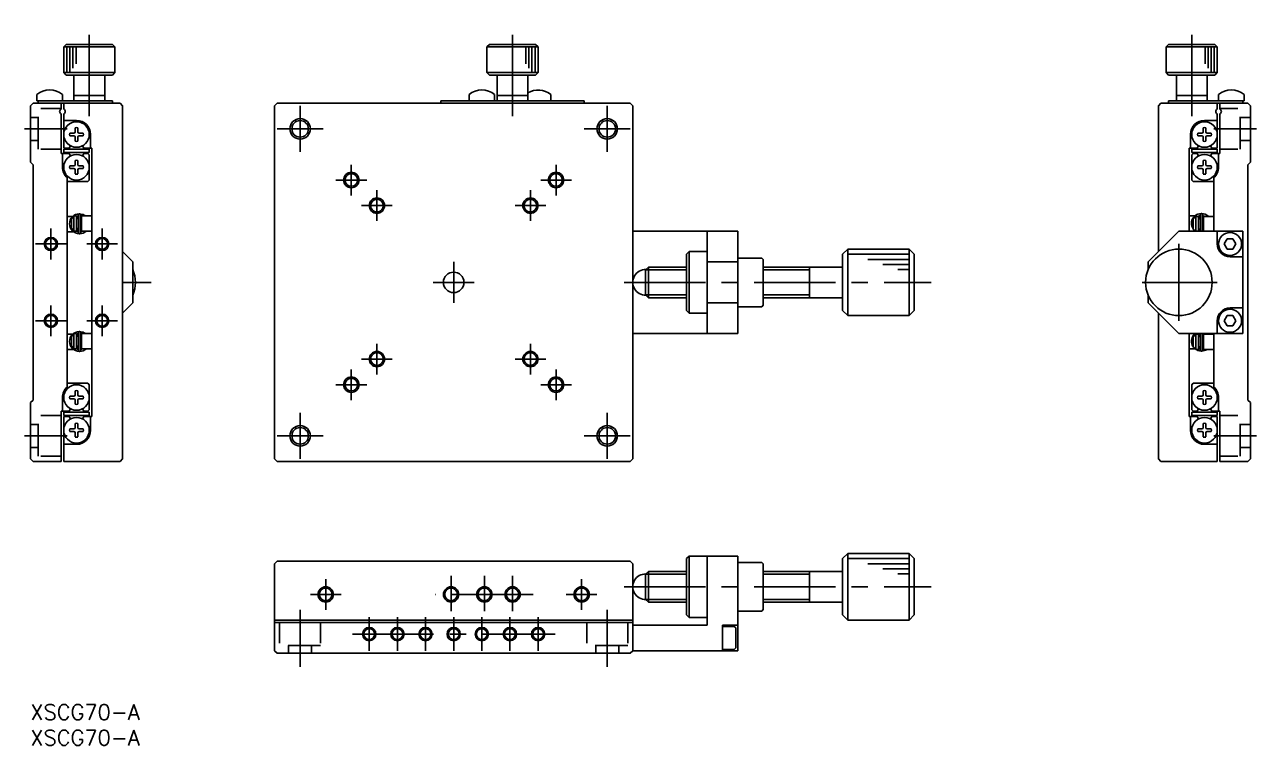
# Model space of a CAD drawing. Extents: x -1 to 240, y -8 to 253.
# Drawn here: x -1.1 to 239.5, y -8 to 132.9 of the extents above; entities that cross this region are included whole.
import ezdxf

# ---------------------------------------------------------------- set-up
doc = ezdxf.new("R2010")
doc.units = 0
doc.header["$LTSCALE"] = 0.5
doc.linetypes.add('CENTER', pattern=[50.8, 31.75, -6.35, 6.35, -6.35])
doc.linetypes.add('DASHED', pattern=[19.05, 12.7, -6.35])
for name, color, linetype in [('MSM_CENTER', 1, 'CENTER'), ('MSM_CONTINUOUS', 7, 'CONTINUOUS'), ('MSM_DASHED', 4, 'DASHED'), ('MSM_NARROW', 5, 'CONTINUOUS'), ('MSM_PART_NUMBER', 7, 'CONTINUOUS')]:
    doc.layers.add(name, color=color, linetype=linetype)
doc.styles.get("Standard").update_dxf_attribs({"font": 'txt.shx', "height": 3, "bigfont": 'bigfont.shx'})

# ---------------------------------------------------------------- blocks, each defined once
blk = doc.blocks.new('*U2')
at = {"layer": 'MSM_PART_NUMBER'}
blk.add_text('XSCG70-A', height=3, dxfattribs=at).set_placement((0, -3))
blk = doc.blocks.new('*U3')
at = {"layer": 'MSM_PART_NUMBER'}
blk.add_text('XSCG70-A', height=3, dxfattribs=at).set_placement((0, -8))

msp = doc.modelspace()

# ---------------------------------------------------------------- linework, layer by layer
at = {"layer": 'MSM_CENTER'}
for p, q in [((11.5, 114.97), (11.5, 132.86)), ((94.19, 114.97), (94.19, 132.86)), ((226.89, 114.97), (226.89, 132.86)), ((52.69, 116.99), (52.69, 107.99)), ((112.69, 116.99), (112.69, 107.99)), ((7.15, 112.49), (-1.14, 112.49)), ((48.19, 112.49), (57.19, 112.49)), ((108.19, 112.49), (117.19, 112.49)), ((231.24, 112.49), (239.53, 112.49)), ((62.69, 105.49), (62.69, 99.49)), ((102.69, 105.49), (102.69, 99.49)), ((65.69, 102.49), (59.69, 102.49)), ((105.69, 102.49), (99.69, 102.49)), ((67.69, 100.49), (67.69, 94.49)), ((97.69, 100.49), (97.69, 94.49)), ((70.69, 97.49), (64.69, 97.49)), ((100.69, 97.49), (94.69, 97.49)), ((4, 92.99), (4, 86.99)), ((14, 92.99), (14, 86.99)), ((7, 89.99), (1, 89.99)), ((17, 89.99), (11, 89.99)), ((224.39, 74.97), (224.39, 90.02)), ((82.69, 78.49), (82.69, 86.49)), ((23.57, 82.49), (18, 82.49)), ((78.69, 82.49), (86.69, 82.49)), ((116, 82.49), (176, 82.49)), ((217.24, 82.49), (231.89, 82.49)), ((4, 71.99), (4, 77.99)), ((14, 71.99), (14, 77.99)), ((7, 74.99), (1, 74.99)), ((17, 74.99), (11, 74.99)), ((67.69, 64.49), (67.69, 70.49)), ((97.69, 64.49), (97.69, 70.49)), ((70.69, 67.49), (64.69, 67.49)), ((100.69, 67.49), (94.69, 67.49)), ((62.69, 59.49), (62.69, 65.49)), ((102.69, 59.49), (102.69, 65.49)), ((65.69, 62.49), (59.69, 62.49)), ((105.69, 62.49), (99.69, 62.49)), ((52.69, 47.99), (52.69, 56.99)), ((112.69, 47.99), (112.69, 56.99)), ((7.15, 52.49), (-1.14, 52.49)), ((48.19, 52.49), (57.19, 52.49)), ((108.19, 52.49), (117.19, 52.49)), ((231.24, 52.49), (239.53, 52.49)), ((57.69, 24.5), (57.69, 18.5)), ((82.19, 25.11), (82.19, 18.2)), ((88.69, 18.2), (88.69, 25.11)), ((94.19, 18.2), (94.19, 25.11)), ((107.69, 24.5), (107.69, 18.5)), ((116, 23), (176, 23)), ((60.69, 21.5), (54.69, 21.5)), ((98.19, 21.5), (79.06, 21.5)), ((104.69, 21.5), (110.69, 21.5)), ((52.69, 7.37), (52.69, 18.5)), ((66.19, 10.45), (66.19, 17.05)), ((71.69, 10.45), (71.69, 17.05)), ((77.19, 10.45), (77.19, 17.05)), ((82.69, 10.45), (82.69, 17.05)), ((88.19, 10.45), (88.19, 17.05)), ((93.69, 10.45), (93.69, 17.05)), ((99.19, 10.45), (99.19, 17.05)), ((112.69, 7.37), (112.69, 18.5)), ((62.89, 13.75), (102.49, 13.75))]:
    msp.add_line(p, q, dxfattribs=at)
at = {"layer": 'MSM_CONTINUOUS'}
for p, q in [((6.5, 128.49), (7, 128.99)), ((6.5, 123.49), (6.5, 128.49)), ((16.5, 128.49), (6.5, 128.49)), ((16, 128.99), (7, 128.99)), ((16, 128.99), (16.5, 128.49)), ((16.5, 123.49), (16.5, 128.49)), ((89.69, 128.99), (89.19, 128.49)), ((89.19, 123.49), (89.19, 128.49)), ((89.19, 128.49), (99.19, 128.49)), ((89.69, 128.99), (98.69, 128.99)), ((99.19, 128.49), (98.69, 128.99)), ((99.19, 123.49), (99.19, 128.49)), ((222.39, 128.99), (221.89, 128.49)), ((221.89, 123.49), (221.89, 128.49)), ((221.89, 128.49), (231.89, 128.49)), ((222.39, 128.99), (231.39, 128.99)), ((231.89, 128.49), (231.39, 128.99)), ((231.89, 123.49), (231.89, 128.49)), ((7, 122.99), (6.5, 123.49)), ((16.5, 123.49), (6.5, 123.49)), ((16, 122.99), (7, 122.99)), ((8.5, 117.99), (8.5, 122.99)), ((14.5, 117.99), (14.5, 122.99)), ((16.5, 123.49), (16, 122.99)), ((89.19, 123.49), (99.19, 123.49)), ((89.19, 123.49), (89.69, 122.99)), ((89.69, 122.99), (98.69, 122.99)), ((91.19, 117.99), (91.19, 122.99)), ((97.19, 117.99), (97.19, 122.99)), ((98.69, 122.99), (99.19, 123.49)), ((221.89, 123.49), (222.39, 122.99)), ((221.89, 123.49), (231.89, 123.49)), ((222.39, 122.99), (231.39, 122.99)), ((223.89, 117.99), (223.89, 122.99)), ((229.89, 117.99), (229.89, 122.99)), ((231.39, 122.99), (231.89, 123.49)), ((1.25, 117.99), (1.25, 119.22)), ((1.25, 117.99), (16, 117.99)), ((1.5, 117.99), (1.5, 117.49)), ((6.25, 117.99), (6.25, 119.22)), ((14.5, 118.99), (8.5, 118.99)), ((16, 117.99), (16, 117.49)), ((80.19, 117.99), (108.19, 117.99)), ((80.19, 117.99), (80.19, 117.49)), ((85.69, 117.99), (85.69, 119.22)), ((90.69, 117.99), (90.69, 119.22)), ((91.19, 118.99), (97.19, 118.99)), ((101.69, 117.99), (101.69, 119.22)), ((108.19, 117.99), (108.19, 117.49)), ((237.14, 117.99), (222.39, 117.99)), ((222.39, 117.99), (222.39, 117.49)), ((223.89, 118.99), (229.89, 118.99)), ((232.14, 117.99), (232.14, 119.22)), ((236.89, 117.99), (236.89, 117.49)), ((237.14, 117.99), (237.14, 119.22)), ((0.5, 117.49), (0, 116.99)), ((0, 116.99), (0, 105.99)), ((0.5, 117.49), (17.5, 117.49)), ((6, 117.49), (6, 116.35)), ((6.5, 117.49), (6.5, 116.35)), ((18, 116.99), (17.5, 117.49)), ((18, 116.99), (18, 47.99)), ((47.69, 116.99), (48.19, 117.49)), ((47.69, 116.99), (47.69, 47.99)), ((48.19, 117.49), (117.19, 117.49)), ((117.19, 117.49), (117.69, 116.99)), ((117.69, 47.99), (117.69, 116.99)), ((220.89, 117.49), (220.39, 116.99)), ((220.39, 88.49), (220.39, 116.99)), ((237.89, 117.49), (220.89, 117.49)), ((231.89, 117.49), (231.89, 116.35)), ((232.39, 117.49), (232.39, 116.35)), ((237.89, 117.49), (238.39, 116.99)), ((238.39, 116.99), (238.39, 105.99)), ((6, 107.69), (6, 115.44)), ((6.5, 108.69), (6.5, 115.44)), ((9, 114.14), (6.5, 114.14)), ((229.39, 114.14), (231.89, 114.14)), ((231.89, 108.69), (231.89, 115.44)), ((232.39, 107.69), (232.39, 115.44)), ((8.5, 111.67), (7.68, 111.65)), ((8.5, 111.12), (7.68, 111.13)), ((8.5, 111.67), (8.67, 111.74)), ((8.5, 111.12), (8.67, 111.05)), ((8.73, 111.88), (8.67, 111.74)), ((8.73, 110.91), (8.67, 111.05)), ((8.73, 111.88), (8.74, 112.72)), ((8.73, 110.91), (8.74, 110.07)), ((9.27, 111.88), (9.26, 112.72)), ((9.27, 110.91), (9.26, 110.07)), ((9.27, 111.88), (9.33, 111.74)), ((9.27, 110.91), (9.33, 111.05)), ((9.5, 111.67), (9.33, 111.74)), ((9.5, 111.12), (9.33, 111.05)), ((9.5, 111.67), (10.32, 111.65)), ((9.5, 111.12), (10.32, 111.13)), ((11.75, 111.39), (11.75, 108.69)), ((226.64, 111.39), (226.64, 108.69)), ((228.89, 111.67), (228.06, 111.65)), ((228.89, 111.12), (228.06, 111.13)), ((228.89, 111.67), (229.05, 111.74)), ((228.89, 111.12), (229.05, 111.05)), ((229.11, 111.88), (229.05, 111.74)), ((229.11, 110.91), (229.05, 111.05)), ((229.11, 111.88), (229.13, 112.72)), ((229.11, 110.91), (229.13, 110.07)), ((229.66, 111.88), (229.65, 112.72)), ((229.66, 110.91), (229.65, 110.07)), ((229.66, 111.88), (229.72, 111.74)), ((229.66, 110.91), (229.72, 111.05)), ((229.89, 111.67), (229.72, 111.74)), ((229.89, 111.12), (229.72, 111.05)), ((229.89, 111.67), (230.71, 111.65)), ((229.89, 111.12), (230.71, 111.13)), ((6.5, 108.69), (7.59, 108.69)), ((6.5, 108.49), (11.5, 108.49)), ((6.5, 107.89), (6.5, 108.49)), ((12, 108.69), (10.41, 108.69)), ((11.5, 108.49), (11.5, 107.89)), ((12, 108.69), (12, 56.29)), ((226.39, 108.69), (227.97, 108.69)), ((226.39, 108.69), (226.39, 92.49)), ((231.89, 108.49), (226.89, 108.49)), ((226.89, 108.49), (226.89, 107.89)), ((231.89, 108.69), (230.8, 108.69)), ((231.89, 107.89), (231.89, 108.49)), ((0, 105.99), (0.5, 105.49)), ((6, 107.69), (7.59, 107.69)), ((6.25, 104.99), (6.25, 107.69)), ((6.5, 107.89), (11.5, 107.89)), ((8.73, 105.48), (8.74, 106.32)), ((9.27, 105.48), (9.26, 106.32)), ((11.2, 107.69), (10.41, 107.69)), ((11.2, 107.69), (11.5, 107.39)), ((11.5, 102.49), (11.5, 107.39)), ((231.89, 107.89), (226.89, 107.89)), ((227.19, 107.69), (226.89, 107.39)), ((226.89, 102.49), (226.89, 107.39)), ((227.19, 107.69), (227.97, 107.69)), ((229.11, 105.48), (229.13, 106.32)), ((229.66, 105.48), (229.65, 106.32)), ((232.39, 107.69), (230.8, 107.69)), ((232.14, 104.99), (232.14, 107.69)), ((238.39, 105.99), (237.89, 105.49)), ((0.5, 59.49), (0.5, 105.49)), ((8.5, 105.27), (7.68, 105.25)), ((8.5, 104.72), (7.68, 104.73)), ((8.5, 105.27), (8.67, 105.34)), ((8.5, 104.72), (8.67, 104.65)), ((8.73, 105.48), (8.67, 105.34)), ((8.73, 104.51), (8.67, 104.65)), ((8.73, 104.51), (8.74, 103.67)), ((9.27, 104.51), (9.26, 103.67)), ((9.27, 105.48), (9.33, 105.34)), ((9.27, 104.51), (9.33, 104.65)), ((9.5, 105.27), (9.33, 105.34)), ((9.5, 104.72), (9.33, 104.65)), ((9.5, 105.27), (10.32, 105.25)), ((9.5, 104.72), (10.32, 104.73)), ((228.89, 105.27), (228.06, 105.25)), ((228.89, 104.72), (228.06, 104.73)), ((228.89, 105.27), (229.05, 105.34)), ((228.89, 104.72), (229.05, 104.65)), ((229.11, 105.48), (229.05, 105.34)), ((229.11, 104.51), (229.05, 104.65)), ((229.11, 104.51), (229.13, 103.67)), ((229.66, 104.51), (229.65, 103.67)), ((229.66, 105.48), (229.72, 105.34)), ((229.66, 104.51), (229.72, 104.65)), ((229.89, 105.27), (229.72, 105.34)), ((229.89, 104.72), (229.72, 104.65)), ((229.89, 105.27), (230.71, 105.25)), ((229.89, 104.72), (230.71, 104.73)), ((237.89, 59.49), (237.89, 105.49)), ((7.2, 62.07), (7.2, 102.91)), ((11.2, 102.19), (7.2, 102.19)), ((11.2, 102.19), (11.5, 102.49)), ((227.19, 102.19), (226.89, 102.49)), ((227.19, 102.19), (231.19, 102.19)), ((231.19, 92.49), (231.19, 102.91)), ((8.28, 95.39), (7.2, 95.39)), ((8, 94.91), (8.5, 95.44)), ((8, 93.08), (8, 94.91)), ((8.5, 95.49), (8.5, 92.49)), ((9, 95.49), (8.5, 95.49)), ((9, 92.49), (9, 95.49)), ((9, 95.38), (9.38, 95.48)), ((9.38, 94.99), (9, 94.99)), ((9.2, 95.39), (9.02, 95.39)), ((9.2, 94.99), (9.2, 95.39)), ((9.38, 95.69), (9.38, 92.19)), ((10.36, 95.71), (9.6, 95.88)), ((9.77, 95.71), (9.76, 95.71)), ((9.8, 95.73), (9.77, 95.71)), ((9.77, 92.19), (9.77, 95.69)), ((9.77, 95.16), (9.78, 95.17)), ((9.77, 95.14), (9.77, 95.16)), ((9.77, 95.13), (9.77, 95.14)), ((9.77, 95.12), (9.77, 95.13)), ((9.77, 95.1), (9.77, 95.12)), ((9.77, 95.09), (9.77, 95.1)), ((10, 94.99), (9.77, 94.99)), ((9.78, 95.19), (9.79, 95.2)), ((9.78, 95.17), (9.78, 95.19)), ((9.79, 95.22), (9.8, 95.23)), ((9.79, 95.2), (9.79, 95.22)), ((9.84, 95.74), (9.8, 95.73)), ((9.8, 95.23), (9.81, 95.24)), ((9.81, 95.24), (9.82, 95.26)), ((9.82, 95.27), (9.83, 95.28)), ((9.82, 95.26), (9.82, 95.27)), ((9.83, 95.28), (9.84, 95.29)), ((9.87, 95.75), (9.84, 95.74)), ((9.84, 95.29), (9.85, 95.3)), ((9.85, 95.3), (9.86, 95.31)), ((9.86, 95.31), (9.88, 95.32)), ((9.9, 95.76), (9.87, 95.75)), ((9.88, 95.32), (9.89, 95.33)), ((9.89, 95.33), (9.9, 95.34)), ((9.93, 95.77), (9.9, 95.76)), ((9.9, 95.34), (9.91, 95.35)), ((9.91, 95.35), (9.93, 95.36)), ((9.97, 95.77), (9.93, 95.77)), ((9.93, 95.36), (9.94, 95.36)), ((9.94, 95.36), (9.95, 95.37)), ((9.95, 95.37), (9.97, 95.37)), ((10, 95.78), (9.97, 95.77)), ((9.97, 95.37), (9.98, 95.38)), ((9.98, 95.38), (10, 95.38)), ((10.04, 95.78), (10, 95.78)), ((10, 95.49), (10, 92.49)), ((12, 95.49), (10, 95.49)), ((10, 95.38), (10, 95.38)), ((10.07, 95.78), (10.04, 95.78)), ((10.1, 95.78), (10.07, 95.78)), ((10.14, 95.78), (10.1, 95.78)), ((10.17, 95.77), (10.14, 95.78)), ((10.21, 95.77), (10.17, 95.77)), ((10.24, 95.76), (10.21, 95.77)), ((10.27, 95.75), (10.24, 95.76)), ((10.27, 95.51), (10.26, 95.49)), ((10.31, 95.74), (10.27, 95.75)), ((10.34, 95.72), (10.27, 95.49)), ((10.28, 95.52), (10.27, 95.51)), ((10.29, 95.55), (10.28, 95.53)), ((10.28, 95.53), (10.28, 95.52)), ((10.3, 95.58), (10.29, 95.56)), ((10.29, 95.56), (10.29, 95.55)), ((10.31, 95.6), (10.3, 95.59)), ((10.3, 95.59), (10.3, 95.58)), ((10.34, 95.73), (10.31, 95.74)), ((10.32, 95.63), (10.31, 95.62)), ((10.31, 95.62), (10.31, 95.6)), ((10.33, 95.65), (10.32, 95.64)), ((10.32, 95.64), (10.32, 95.63)), ((10.33, 95.73), (10.34, 95.73)), ((10.34, 95.69), (10.33, 95.68)), ((10.33, 95.68), (10.33, 95.67)), ((10.33, 95.67), (10.33, 95.66)), ((10.33, 95.66), (10.33, 95.65)), ((10.34, 95.73), (10.34, 95.72)), ((10.73, 95.49), (10.34, 95.72)), ((10.34, 95.72), (10.34, 95.72)), ((10.34, 95.72), (10.34, 95.72)), ((10.34, 95.72), (10.34, 95.71)), ((10.34, 95.71), (10.34, 95.71)), ((10.34, 95.71), (10.34, 95.7)), ((10.34, 95.7), (10.34, 95.69)), ((227.53, 95.49), (226.39, 95.49)), ((227.19, 94.81), (227.69, 95.34)), ((227.19, 94.81), (227.19, 92.98)), ((227.69, 95.39), (227.69, 92.49)), ((228.19, 95.39), (227.69, 95.39)), ((228.02, 95.79), (228, 95.78)), ((228.07, 95.81), (228.01, 95.79)), ((228.01, 95.79), (228.01, 95.79)), ((228.08, 95.39), (228.58, 95.55)), ((228.17, 95.43), (228.18, 95.44)), ((228.17, 95.43), (228.17, 95.43)), ((228.18, 95.44), (228.2, 95.44)), ((228.19, 92.49), (228.19, 95.39)), ((228.58, 94.89), (228.19, 94.89)), ((228.2, 95.44), (228.21, 95.45)), ((228.21, 95.45), (228.23, 95.45)), ((228.23, 95.45), (228.24, 95.45)), ((228.24, 95.45), (228.26, 95.46)), ((228.26, 95.46), (228.27, 95.46)), ((228.27, 95.46), (228.29, 95.46)), ((228.29, 95.46), (228.3, 95.46)), ((228.3, 95.46), (228.32, 95.46)), ((228.32, 95.46), (228.33, 95.45)), ((228.33, 95.45), (228.35, 95.45)), ((228.35, 95.45), (228.36, 95.45)), ((228.36, 95.45), (228.38, 95.44)), ((228.38, 95.44), (228.39, 95.44)), ((228.39, 94.89), (228.39, 95.44)), ((228.39, 95.44), (228.4, 95.43)), ((228.58, 94.99), (228.39, 94.99)), ((228.4, 95.43), (228.42, 95.43)), ((228.42, 95.43), (228.43, 95.42)), ((228.43, 95.42), (228.44, 95.41)), ((228.44, 95.41), (228.46, 95.4)), ((228.46, 95.4), (228.47, 95.39)), ((228.47, 95.39), (228.48, 95.38)), ((228.48, 95.38), (228.49, 95.37)), ((228.49, 95.37), (228.5, 95.36)), ((228.5, 95.36), (228.51, 95.35)), ((228.51, 95.35), (228.52, 95.34)), ((228.52, 95.34), (228.53, 95.33)), ((228.53, 95.33), (228.54, 95.32)), ((228.54, 95.32), (228.55, 95.3)), ((228.55, 95.3), (228.55, 95.29)), ((228.55, 95.29), (228.56, 95.28)), ((228.56, 95.28), (228.56, 95.26)), ((228.56, 95.26), (228.57, 95.25)), ((228.57, 95.25), (228.57, 95.23)), ((228.57, 95.23), (228.58, 95.22)), ((228.58, 95.75), (228.58, 92.49)), ((228.58, 95.22), (228.58, 95.2)), ((228.58, 95.2), (228.58, 95.19)), ((228.58, 95.19), (228.58, 95.17)), ((228.58, 95.17), (228.58, 95.16)), ((228.58, 95.16), (228.58, 95.15)), ((228.97, 92.49), (228.97, 95.75)), ((229.19, 94.99), (228.97, 94.99)), ((229.19, 94.89), (228.97, 94.89)), ((228.97, 95.55), (229.48, 95.39)), ((229.19, 95.39), (229.19, 92.49)), ((231.19, 95.39), (229.19, 95.39)), ((229.39, 95.44), (229.39, 95.39)), ((7.2, 92.39), (8.39, 92.39)), ((8.5, 92.55), (8, 93.08)), ((8.5, 92.49), (9, 92.49)), ((9.38, 92.39), (8.99, 92.49)), ((9, 92.99), (9.38, 92.99)), ((9.2, 92.43), (9.2, 92.99)), ((9.2, 92.89), (9.38, 92.89)), ((9.77, 92.99), (10, 92.99)), ((9.77, 92.89), (10, 92.89)), ((9.77, 92.78), (9.77, 92.79)), ((9.77, 92.77), (9.77, 92.78)), ((9.77, 92.75), (9.77, 92.77)), ((9.77, 92.74), (9.77, 92.75)), ((9.77, 92.72), (9.77, 92.74)), ((9.78, 92.71), (9.77, 92.72)), ((10.15, 92.49), (9.77, 92.39)), ((9.78, 92.69), (9.78, 92.71)), ((9.79, 92.68), (9.78, 92.69)), ((9.79, 92.67), (9.79, 92.68)), ((9.8, 92.65), (9.79, 92.67)), ((9.8, 92.64), (9.8, 92.65)), ((9.81, 92.63), (9.8, 92.64)), ((9.82, 92.61), (9.81, 92.63)), ((9.83, 92.6), (9.82, 92.61)), ((9.84, 92.59), (9.83, 92.6)), ((9.85, 92.58), (9.84, 92.59)), ((9.86, 92.57), (9.85, 92.58)), ((9.87, 92.56), (9.86, 92.57)), ((9.88, 92.55), (9.87, 92.56)), ((9.89, 92.54), (9.88, 92.55)), ((9.91, 92.53), (9.89, 92.54)), ((9.92, 92.52), (9.91, 92.53)), ((9.93, 92.52), (9.92, 92.52)), ((9.95, 92.51), (9.93, 92.52)), ((9.96, 92.5), (9.95, 92.51)), ((9.98, 92.5), (9.96, 92.5)), ((9.99, 92.49), (9.98, 92.5)), ((10, 92.49), (9.99, 92.49)), ((10.14, 92.49), (10, 92.49)), ((10, 92.49), (12, 92.49)), ((10.28, 92.13), (10.28, 92.13)), ((10.28, 92.13), (10.28, 92.13)), ((10.28, 92.13), (10.28, 92.13)), ((10.28, 92.13), (10.28, 92.13)), ((10.28, 92.13), (10.29, 92.13)), ((10.29, 92.13), (10.29, 92.13)), ((10.29, 92.13), (10.29, 92.13)), ((10.29, 92.13), (10.29, 92.13)), ((10.29, 92.13), (10.29, 92.13)), ((10.29, 92.13), (10.3, 92.13)), ((10.3, 92.13), (10.34, 92.15)), ((10.3, 92.13), (10.3, 92.13)), ((10.33, 92.15), (10.33, 92.15)), ((10.33, 92.15), (10.33, 92.15)), ((10.34, 92.15), (10.33, 92.15)), ((10.34, 92.15), (10.35, 92.16)), ((10.34, 92.15), (10.34, 92.15)), ((138.19, 92.49), (117.69, 92.49)), ((132.19, 72.49), (132.19, 92.49)), ((138.19, 92.49), (138.19, 72.49)), ((218.39, 86.49), (224.39, 92.49)), ((224.39, 92.49), (236.89, 92.49)), ((227.64, 92.49), (227.19, 92.98)), ((228.17, 92.57), (228.15, 92.58)), ((228.19, 92.89), (228.58, 92.89)), ((228.21, 92.56), (228.19, 92.57)), ((228.19, 92.57), (228.19, 92.57)), ((228.22, 92.56), (228.21, 92.56)), ((228.23, 92.55), (228.22, 92.56)), ((228.25, 92.55), (228.23, 92.55)), ((228.26, 92.55), (228.25, 92.55)), ((228.28, 92.55), (228.26, 92.55)), ((228.29, 92.55), (228.28, 92.55)), ((228.31, 92.55), (228.29, 92.55)), ((228.32, 92.55), (228.31, 92.55)), ((228.34, 92.56), (228.32, 92.55)), ((228.35, 92.56), (228.34, 92.56)), ((228.37, 92.56), (228.35, 92.56)), ((228.38, 92.57), (228.37, 92.56)), ((228.4, 92.57), (228.38, 92.57)), ((228.39, 92.57), (228.39, 92.89)), ((228.41, 92.58), (228.4, 92.57)), ((228.42, 92.59), (228.41, 92.58)), ((228.44, 92.59), (228.42, 92.59)), ((228.45, 92.6), (228.44, 92.59)), ((228.46, 92.61), (228.45, 92.6)), ((228.47, 92.62), (228.46, 92.61)), ((228.49, 92.63), (228.47, 92.62)), ((228.5, 92.64), (228.49, 92.63)), ((228.51, 92.65), (228.5, 92.64)), ((228.52, 92.66), (228.51, 92.65)), ((228.53, 92.67), (228.52, 92.66)), ((228.54, 92.7), (228.53, 92.69)), ((228.53, 92.69), (228.53, 92.67)), ((228.55, 92.71), (228.54, 92.7)), ((228.56, 92.73), (228.55, 92.71)), ((228.57, 92.75), (228.56, 92.74)), ((228.56, 92.74), (228.56, 92.73)), ((228.58, 92.78), (228.57, 92.77)), ((228.57, 92.77), (228.57, 92.75)), ((228.58, 92.86), (228.58, 92.84)), ((228.58, 92.84), (228.58, 92.83)), ((228.58, 92.83), (228.58, 92.81)), ((228.58, 92.81), (228.58, 92.8)), ((228.58, 92.8), (228.58, 92.78)), ((228.97, 92.89), (229.19, 92.89)), ((231.89, 89.99), (231.89, 92.49)), ((236.89, 92.49), (236.89, 72.49)), ((233.81, 90.99), (233.23, 89.99)), ((233.23, 89.99), (233.81, 88.99)), ((234.96, 90.99), (233.81, 90.99)), ((235.54, 89.99), (234.96, 90.99)), ((234.96, 88.99), (235.54, 89.99)), ((20, 86.49), (18, 88.49)), ((128.19, 87.99), (128.69, 88.49)), ((128.19, 76.99), (128.19, 87.99)), ((128.69, 88.49), (128.69, 76.49)), ((128.69, 88.49), (132.19, 88.49)), ((142.89, 87.24), (138.19, 87.24)), ((143.19, 86.94), (142.89, 87.24)), ((143.19, 86.94), (143.19, 78.04)), ((158.69, 87.99), (159.69, 88.99)), ((158.69, 87.99), (158.69, 76.99)), ((171.69, 88.99), (159.69, 88.99)), ((159.69, 88.99), (159.69, 75.99)), ((171.69, 75.99), (171.69, 88.99)), ((172.69, 87.99), (171.69, 88.99)), ((172.69, 76.99), (172.69, 87.99)), ((233.81, 88.99), (234.96, 88.99)), ((234.39, 87.49), (236.89, 87.49)), ((20, 86.49), (20, 78.49)), ((120.19, 84.95), (120.73, 85.49)), ((120.19, 84.95), (120.19, 80.04)), ((120.73, 85.49), (120.73, 79.49)), ((128.19, 85.49), (120.73, 85.49)), ((138.19, 86.49), (132.19, 86.49)), ((158.69, 85.49), (143.19, 85.49)), ((152.19, 79.49), (152.19, 85.49)), ((218.39, 86.49), (218.39, 84.99)), ((120.73, 79.49), (120.19, 80.04)), ((128.19, 79.49), (120.73, 79.49)), ((158.69, 79.49), (143.19, 79.49)), ((218.39, 79.99), (218.39, 78.49)), ((20, 78.49), (18, 76.49)), ((138.19, 78.49), (132.19, 78.49)), ((142.89, 77.74), (138.19, 77.74)), ((143.19, 78.04), (142.89, 77.74)), ((218.39, 78.49), (224.39, 72.49)), ((234.39, 77.49), (236.89, 77.49)), ((128.19, 76.99), (128.69, 76.49)), ((128.69, 76.49), (132.19, 76.49)), ((158.69, 76.99), (159.69, 75.99)), ((171.69, 75.99), (159.69, 75.99)), ((172.69, 76.99), (171.69, 75.99)), ((220.39, 47.99), (220.39, 76.49)), ((231.89, 74.99), (231.89, 72.49)), ((233.23, 74.99), (233.81, 75.99)), ((233.81, 73.99), (233.23, 74.99)), ((233.81, 75.99), (234.96, 75.99)), ((234.96, 75.99), (235.54, 74.99)), ((235.54, 74.99), (234.96, 73.99)), ((8.28, 72.39), (7.2, 72.39)), ((8, 71.91), (8.5, 72.44)), ((8.5, 72.49), (8.5, 69.49)), ((9, 72.49), (8.5, 72.49)), ((9, 69.49), (9, 72.49)), ((9, 72.38), (9.38, 72.48)), ((9.2, 72.39), (9.02, 72.39)), ((9.2, 71.99), (9.2, 72.39)), ((9.38, 72.69), (9.38, 69.19)), ((10.35, 72.72), (9.6, 72.88)), ((9.77, 72.71), (9.76, 72.71)), ((9.8, 72.73), (9.77, 72.71)), ((9.77, 69.19), (9.77, 72.69)), ((9.78, 72.19), (9.79, 72.2)), ((9.79, 72.22), (9.8, 72.23)), ((9.79, 72.2), (9.79, 72.22)), ((9.84, 72.74), (9.8, 72.73)), ((9.8, 72.23), (9.81, 72.24)), ((9.81, 72.24), (9.82, 72.26)), ((9.82, 72.27), (9.83, 72.28)), ((9.82, 72.26), (9.82, 72.27)), ((9.83, 72.28), (9.84, 72.29)), ((9.87, 72.75), (9.84, 72.74)), ((9.84, 72.29), (9.85, 72.3)), ((9.85, 72.3), (9.86, 72.31)), ((9.86, 72.31), (9.88, 72.32)), ((9.9, 72.76), (9.87, 72.75)), ((9.88, 72.32), (9.89, 72.33)), ((9.89, 72.33), (9.9, 72.34)), ((9.93, 72.77), (9.9, 72.76)), ((9.9, 72.34), (9.91, 72.35)), ((9.91, 72.35), (9.93, 72.36)), ((9.97, 72.77), (9.93, 72.77)), ((9.93, 72.36), (9.94, 72.36)), ((9.94, 72.36), (9.95, 72.37)), ((9.95, 72.37), (9.97, 72.37)), ((10, 72.78), (9.97, 72.77)), ((9.97, 72.37), (9.98, 72.38)), ((9.98, 72.38), (10, 72.38)), ((10.04, 72.78), (10, 72.78)), ((10, 72.49), (10, 69.49)), ((12, 72.49), (10, 72.49)), ((10, 72.38), (10, 72.38)), ((10.07, 72.78), (10.04, 72.78)), ((10.1, 72.78), (10.07, 72.78)), ((10.14, 72.78), (10.1, 72.78)), ((10.17, 72.77), (10.14, 72.78)), ((10.21, 72.77), (10.17, 72.77)), ((10.24, 72.76), (10.21, 72.77)), ((10.27, 72.75), (10.24, 72.76)), ((10.27, 72.51), (10.26, 72.49)), ((10.31, 72.74), (10.27, 72.75)), ((10.34, 72.72), (10.27, 72.49)), ((10.28, 72.52), (10.27, 72.51)), ((10.29, 72.55), (10.28, 72.53)), ((10.28, 72.53), (10.28, 72.52)), ((10.3, 72.58), (10.29, 72.56)), ((10.29, 72.56), (10.29, 72.55)), ((10.31, 72.6), (10.3, 72.59)), ((10.3, 72.59), (10.3, 72.58)), ((10.34, 72.73), (10.31, 72.74)), ((10.32, 72.63), (10.31, 72.62)), ((10.31, 72.62), (10.31, 72.6)), ((10.33, 72.65), (10.32, 72.64)), ((10.32, 72.64), (10.32, 72.63)), ((10.33, 72.73), (10.34, 72.73)), ((10.34, 72.69), (10.33, 72.68)), ((10.33, 72.68), (10.33, 72.67)), ((10.33, 72.67), (10.33, 72.66)), ((10.33, 72.66), (10.33, 72.65)), ((10.34, 72.73), (10.34, 72.72)), ((10.73, 72.49), (10.34, 72.72)), ((10.34, 72.72), (10.34, 72.72)), ((10.34, 72.72), (10.34, 72.72)), ((10.34, 72.72), (10.34, 72.71)), ((10.34, 72.71), (10.34, 72.71)), ((10.34, 72.71), (10.34, 72.7)), ((10.34, 72.7), (10.34, 72.69)), ((10.36, 72.71), (10.35, 72.72)), ((138.19, 72.49), (117.69, 72.49)), ((224.39, 72.49), (236.89, 72.49)), ((226.39, 72.49), (226.39, 56.29)), ((227.19, 71.81), (227.69, 72.34)), ((227.69, 72.39), (227.69, 69.39)), ((228.19, 72.39), (227.69, 72.39)), ((228.08, 72.39), (228.33, 72.49)), ((228.17, 72.43), (228.18, 72.44)), ((228.17, 72.43), (228.17, 72.43)), ((228.18, 72.44), (228.2, 72.44)), ((228.19, 69.39), (228.19, 72.39)), ((228.2, 72.44), (228.21, 72.45)), ((228.21, 72.45), (228.23, 72.45)), ((228.23, 72.45), (228.24, 72.45)), ((228.24, 72.45), (228.26, 72.46)), ((228.26, 72.46), (228.27, 72.46)), ((228.27, 72.46), (228.29, 72.46)), ((228.29, 72.46), (228.3, 72.46)), ((228.3, 72.46), (228.32, 72.46)), ((228.32, 72.46), (228.33, 72.45)), ((228.33, 72.45), (228.35, 72.45)), ((228.35, 72.45), (228.36, 72.45)), ((228.36, 72.45), (228.38, 72.44)), ((228.38, 72.44), (228.39, 72.44)), ((228.39, 71.89), (228.39, 72.44)), ((228.39, 72.44), (228.4, 72.43)), ((228.4, 72.43), (228.42, 72.43)), ((228.42, 72.43), (228.43, 72.42)), ((228.43, 72.42), (228.44, 72.41)), ((228.44, 72.41), (228.46, 72.4)), ((228.46, 72.4), (228.47, 72.39)), ((228.47, 72.39), (228.48, 72.38)), ((228.48, 72.38), (228.49, 72.37)), ((228.49, 72.37), (228.5, 72.36)), ((228.5, 72.36), (228.51, 72.35)), ((228.51, 72.35), (228.52, 72.34)), ((228.52, 72.34), (228.53, 72.33)), ((228.53, 72.33), (228.54, 72.32)), ((228.54, 72.32), (228.55, 72.3)), ((228.55, 72.3), (228.55, 72.29)), ((228.55, 72.29), (228.56, 72.28)), ((228.56, 72.28), (228.56, 72.26)), ((228.56, 72.26), (228.57, 72.25)), ((228.57, 72.25), (228.57, 72.23)), ((228.57, 72.23), (228.58, 72.22)), ((228.58, 72.49), (228.58, 69.25)), ((228.58, 72.22), (228.58, 72.2)), ((228.58, 72.2), (228.58, 72.19)), ((228.97, 69.25), (228.97, 72.49)), ((229.19, 72.39), (229.19, 69.39)), ((231.19, 72.39), (229.19, 72.39)), ((229.23, 72.49), (229.48, 72.39)), ((229.39, 72.44), (229.39, 72.39)), ((230.14, 72.39), (230.03, 72.49)), ((231.19, 62.07), (231.19, 72.49)), ((234.96, 73.99), (233.81, 73.99)), ((8, 70.08), (8, 71.91)), ((8.5, 69.55), (8, 70.08)), ((9.38, 71.99), (9, 71.99)), ((9, 69.99), (9.38, 69.99)), ((9.2, 69.43), (9.2, 69.99)), ((9.2, 69.89), (9.38, 69.89)), ((9.77, 72.16), (9.78, 72.17)), ((9.77, 72.14), (9.77, 72.16)), ((9.77, 72.13), (9.77, 72.14)), ((9.77, 72.12), (9.77, 72.13)), ((9.77, 72.1), (9.77, 72.12)), ((9.77, 72.09), (9.77, 72.1)), ((10, 71.99), (9.77, 71.99)), ((9.77, 69.99), (10, 69.99)), ((9.77, 69.89), (10, 69.89)), ((9.78, 72.17), (9.78, 72.19)), ((227.19, 69.98), (227.19, 71.81)), ((227.69, 69.45), (227.19, 69.98)), ((228.58, 71.89), (228.19, 71.89)), ((228.19, 69.89), (228.58, 69.89)), ((228.58, 71.99), (228.39, 71.99)), ((228.39, 69.57), (228.39, 69.89)), ((228.58, 72.19), (228.58, 72.17)), ((228.58, 72.17), (228.58, 72.16)), ((228.58, 72.16), (228.58, 72.15)), ((228.58, 69.86), (228.58, 69.84)), ((228.58, 69.84), (228.58, 69.83)), ((228.58, 69.83), (228.58, 69.81)), ((228.58, 69.81), (228.58, 69.8)), ((228.58, 69.8), (228.58, 69.78)), ((229.19, 71.99), (228.97, 71.99)), ((229.19, 71.89), (228.97, 71.89)), ((228.97, 69.89), (229.19, 69.89)), ((7.2, 69.39), (8.39, 69.39)), ((8.5, 69.49), (9, 69.49)), ((9.38, 69.39), (8.99, 69.49)), ((9.77, 69.78), (9.77, 69.79)), ((9.77, 69.77), (9.77, 69.78)), ((9.77, 69.75), (9.77, 69.77)), ((9.77, 69.74), (9.77, 69.75)), ((9.77, 69.72), (9.77, 69.74)), ((9.78, 69.71), (9.77, 69.72)), ((10.15, 69.49), (9.77, 69.39)), ((9.78, 69.69), (9.78, 69.71)), ((9.79, 69.68), (9.78, 69.69)), ((9.79, 69.67), (9.79, 69.68)), ((9.8, 69.65), (9.79, 69.67)), ((9.8, 69.64), (9.8, 69.65)), ((9.81, 69.63), (9.8, 69.64)), ((9.82, 69.61), (9.81, 69.63)), ((9.83, 69.6), (9.82, 69.61)), ((9.84, 69.59), (9.83, 69.6)), ((9.85, 69.58), (9.84, 69.59)), ((9.86, 69.57), (9.85, 69.58)), ((9.87, 69.56), (9.86, 69.57)), ((9.88, 69.55), (9.87, 69.56)), ((9.89, 69.54), (9.88, 69.55)), ((9.91, 69.53), (9.89, 69.54)), ((9.92, 69.52), (9.91, 69.53)), ((9.93, 69.52), (9.92, 69.52)), ((9.95, 69.51), (9.93, 69.52)), ((9.96, 69.5), (9.95, 69.51)), ((9.98, 69.5), (9.96, 69.5)), ((9.99, 69.49), (9.98, 69.5)), ((10, 69.49), (9.99, 69.49)), ((10.14, 69.49), (10, 69.49)), ((10, 69.49), (12, 69.49)), ((10.28, 69.13), (10.28, 69.13)), ((10.28, 69.13), (10.28, 69.13)), ((10.28, 69.13), (10.28, 69.13)), ((10.28, 69.13), (10.28, 69.13)), ((10.28, 69.13), (10.29, 69.13)), ((10.29, 69.13), (10.29, 69.13)), ((10.29, 69.13), (10.29, 69.13)), ((10.29, 69.13), (10.29, 69.13)), ((10.29, 69.13), (10.29, 69.13)), ((10.29, 69.13), (10.3, 69.13)), ((10.3, 69.13), (10.34, 69.15)), ((10.3, 69.13), (10.3, 69.13)), ((10.33, 69.15), (10.33, 69.15)), ((10.33, 69.15), (10.33, 69.15)), ((10.34, 69.15), (10.33, 69.15)), ((10.34, 69.15), (10.35, 69.16)), ((226.39, 69.49), (227.56, 69.49)), ((227.69, 69.39), (228.19, 69.39)), ((227.99, 69.23), (228.01, 69.22)), ((228.01, 69.22), (228.05, 69.39)), ((228.02, 69.25), (228.01, 69.25)), ((228.01, 69.25), (228.01, 69.24)), ((228.01, 69.24), (228.01, 69.23)), ((228.01, 69.23), (228.01, 69.23)), ((228.01, 69.23), (228.01, 69.22)), ((228.01, 69.22), (228.01, 69.22)), ((228.01, 69.22), (228.01, 69.22)), ((228.01, 69.22), (228.04, 69.2)), ((228.03, 69.3), (228.02, 69.29)), ((228.02, 69.29), (228.02, 69.27)), ((228.02, 69.27), (228.02, 69.26)), ((228.02, 69.26), (228.02, 69.25)), ((228.04, 69.32), (228.03, 69.31)), ((228.03, 69.31), (228.03, 69.3)), ((228.05, 69.35), (228.04, 69.34)), ((228.04, 69.34), (228.04, 69.32)), ((228.04, 69.2), (228.08, 69.19)), ((228.06, 69.38), (228.05, 69.36)), ((228.05, 69.36), (228.05, 69.35)), ((228.06, 69.39), (228.06, 69.38)), ((228.06, 69.2), (228.75, 69.06)), ((228.08, 69.19), (228.11, 69.18)), ((228.11, 69.18), (228.14, 69.17)), ((228.14, 69.17), (228.18, 69.17)), ((228.17, 69.57), (228.15, 69.58)), ((228.18, 69.17), (228.21, 69.16)), ((228.21, 69.56), (228.19, 69.57)), ((228.19, 69.57), (228.19, 69.57)), ((228.22, 69.56), (228.21, 69.56)), ((228.21, 69.16), (228.25, 69.16)), ((228.23, 69.55), (228.22, 69.56)), ((228.25, 69.55), (228.23, 69.55)), ((228.26, 69.55), (228.25, 69.55)), ((228.25, 69.16), (228.28, 69.16)), ((228.28, 69.55), (228.26, 69.55)), ((228.29, 69.55), (228.28, 69.55)), ((228.28, 69.16), (228.31, 69.16)), ((228.31, 69.55), (228.29, 69.55)), ((228.32, 69.55), (228.31, 69.55)), ((228.31, 69.16), (228.35, 69.16)), ((228.34, 69.56), (228.32, 69.55)), ((228.35, 69.56), (228.34, 69.56)), ((228.37, 69.56), (228.35, 69.56)), ((228.35, 69.16), (228.38, 69.17)), ((228.38, 69.57), (228.37, 69.56)), ((228.4, 69.57), (228.38, 69.57)), ((228.38, 69.17), (228.42, 69.17)), ((228.41, 69.58), (228.4, 69.57)), ((228.42, 69.59), (228.41, 69.58)), ((228.44, 69.59), (228.42, 69.59)), ((228.42, 69.17), (228.45, 69.18)), ((228.45, 69.6), (228.44, 69.59)), ((228.46, 69.61), (228.45, 69.6)), ((228.45, 69.18), (228.48, 69.19)), ((228.47, 69.62), (228.46, 69.61)), ((228.49, 69.63), (228.47, 69.62)), ((228.48, 69.19), (228.51, 69.2)), ((228.5, 69.64), (228.49, 69.63)), ((228.51, 69.65), (228.5, 69.64)), ((228.52, 69.66), (228.51, 69.65)), ((228.51, 69.2), (228.55, 69.21)), ((228.53, 69.67), (228.52, 69.66)), ((228.54, 69.7), (228.53, 69.69)), ((228.53, 69.69), (228.53, 69.67)), ((228.55, 69.71), (228.54, 69.7)), ((228.56, 69.73), (228.55, 69.71)), ((228.55, 69.21), (228.58, 69.23)), ((228.57, 69.75), (228.56, 69.74)), ((228.56, 69.74), (228.56, 69.73)), ((228.58, 69.78), (228.57, 69.77)), ((228.57, 69.77), (228.57, 69.75)), ((228.58, 69.23), (228.59, 69.23)), ((229.19, 69.5), (228.97, 69.46)), ((229.19, 69.39), (231.19, 69.39)), ((11.2, 62.79), (7.2, 62.79)), ((11.2, 62.79), (11.5, 62.49)), ((227.19, 62.79), (226.89, 62.49)), ((227.19, 62.79), (231.19, 62.79)), ((8.5, 60.27), (7.68, 60.25)), ((8.5, 60.27), (8.67, 60.34)), ((8.73, 60.48), (8.67, 60.34)), ((8.73, 60.48), (8.74, 61.32)), ((9.27, 60.48), (9.26, 61.32)), ((9.27, 60.48), (9.33, 60.34)), ((9.5, 60.27), (9.33, 60.34)), ((9.5, 60.27), (10.32, 60.25)), ((11.5, 62.49), (11.5, 57.59)), ((226.89, 62.49), (226.89, 57.59)), ((228.89, 60.27), (228.06, 60.25)), ((228.89, 60.27), (229.05, 60.34)), ((229.11, 60.48), (229.05, 60.34)), ((229.11, 60.48), (229.13, 61.32)), ((229.66, 60.48), (229.65, 61.32)), ((229.66, 60.48), (229.72, 60.34)), ((229.89, 60.27), (229.72, 60.34)), ((229.89, 60.27), (230.71, 60.25)), ((0.5, 59.49), (0, 58.99)), ((0, 47.99), (0, 58.99)), ((6.25, 59.99), (6.25, 57.29)), ((8.5, 59.72), (7.68, 59.73)), ((8.5, 59.72), (8.67, 59.65)), ((8.73, 59.51), (8.67, 59.65)), ((8.73, 59.51), (8.74, 58.67)), ((9.27, 59.51), (9.26, 58.67)), ((9.27, 59.51), (9.33, 59.65)), ((9.5, 59.72), (9.33, 59.65)), ((9.5, 59.72), (10.32, 59.73)), ((228.89, 59.72), (228.06, 59.73)), ((228.89, 59.72), (229.05, 59.65)), ((229.11, 59.51), (229.05, 59.65)), ((229.11, 59.51), (229.13, 58.67)), ((229.66, 59.51), (229.65, 58.67)), ((229.66, 59.51), (229.72, 59.65)), ((229.89, 59.72), (229.72, 59.65)), ((229.89, 59.72), (230.71, 59.73)), ((232.14, 59.99), (232.14, 57.29)), ((237.89, 59.49), (238.39, 58.99)), ((238.39, 47.99), (238.39, 58.99)), ((6, 47.49), (6, 57.29)), ((6, 57.29), (7.59, 57.29)), ((6.5, 57.09), (11.5, 57.09)), ((6.5, 56.49), (6.5, 57.09)), ((6.5, 56.49), (11.5, 56.49)), ((6.5, 47.49), (6.5, 56.29)), ((6.5, 56.29), (7.59, 56.29)), ((11.2, 57.29), (10.41, 57.29)), ((12, 56.29), (10.41, 56.29)), ((11.2, 57.29), (11.5, 57.59)), ((11.5, 57.09), (11.5, 56.49)), ((11.75, 53.59), (11.75, 56.29)), ((226.39, 56.29), (227.97, 56.29)), ((226.64, 53.59), (226.64, 56.29)), ((227.19, 57.29), (226.89, 57.59)), ((231.89, 57.09), (226.89, 57.09)), ((226.89, 57.09), (226.89, 56.49)), ((231.89, 56.49), (226.89, 56.49)), ((227.19, 57.29), (227.97, 57.29)), ((232.39, 57.29), (230.8, 57.29)), ((231.89, 56.29), (230.8, 56.29)), ((231.89, 56.49), (231.89, 57.09)), ((231.89, 47.49), (231.89, 56.29)), ((232.39, 47.49), (232.39, 57.29)), ((8.5, 53.87), (7.68, 53.85)), ((8.5, 53.32), (7.68, 53.33)), ((8.5, 53.87), (8.67, 53.94)), ((8.5, 53.32), (8.67, 53.25)), ((8.73, 54.08), (8.67, 53.94)), ((8.73, 53.11), (8.67, 53.25)), ((8.73, 54.08), (8.74, 54.92)), ((8.73, 53.11), (8.74, 52.27)), ((9.27, 54.08), (9.26, 54.92)), ((9.27, 53.11), (9.26, 52.27)), ((9.27, 54.08), (9.33, 53.94)), ((9.27, 53.11), (9.33, 53.25)), ((9.5, 53.87), (9.33, 53.94)), ((9.5, 53.32), (9.33, 53.25)), ((9.5, 53.87), (10.32, 53.85)), ((9.5, 53.32), (10.32, 53.33)), ((228.89, 53.87), (228.06, 53.85)), ((228.89, 53.32), (228.06, 53.33)), ((228.89, 53.87), (229.05, 53.94)), ((228.89, 53.32), (229.05, 53.25)), ((229.11, 54.08), (229.05, 53.94)), ((229.11, 53.11), (229.05, 53.25)), ((229.11, 54.08), (229.13, 54.92)), ((229.11, 53.11), (229.13, 52.27)), ((229.66, 54.08), (229.65, 54.92)), ((229.66, 53.11), (229.65, 52.27)), ((229.66, 54.08), (229.72, 53.94)), ((229.66, 53.11), (229.72, 53.25)), ((229.89, 53.87), (229.72, 53.94)), ((229.89, 53.32), (229.72, 53.25)), ((229.89, 53.87), (230.71, 53.85)), ((229.89, 53.32), (230.71, 53.33)), ((9, 50.84), (6.5, 50.84)), ((229.39, 50.84), (231.89, 50.84)), ((0.5, 47.49), (0, 47.99)), ((0.5, 47.49), (6, 47.49)), ((6.5, 47.49), (17.5, 47.49)), ((17.5, 47.49), (18, 47.99)), ((48.19, 47.49), (47.69, 47.99)), ((48.19, 47.49), (117.19, 47.49)), ((117.69, 47.99), (117.19, 47.49)), ((220.89, 47.49), (220.39, 47.99)), ((231.89, 47.49), (220.89, 47.49)), ((237.89, 47.49), (232.39, 47.49)), ((237.89, 47.49), (238.39, 47.99)), ((128.19, 28.5), (128.69, 29)), ((128.69, 29), (128.69, 17)), ((128.69, 29), (132.19, 29)), ((132.19, 29), (132.19, 15.5)), ((138.19, 29), (132.19, 29)), ((138.19, 29), (138.19, 10.5)), ((158.69, 28.5), (159.69, 29.5)), ((171.69, 29.5), (159.69, 29.5)), ((159.69, 29.5), (159.69, 16.5)), ((171.69, 16.5), (171.69, 29.5)), ((172.69, 28.5), (171.69, 29.5)), ((47.69, 27.5), (48.19, 28)), ((47.69, 27.5), (47.69, 10.5)), ((117.19, 28), (48.19, 28)), ((117.69, 27.5), (117.19, 28)), ((117.69, 27.5), (117.69, 10.5)), ((128.19, 17.5), (128.19, 28.5)), ((142.89, 27.75), (138.19, 27.75)), ((143.19, 27.45), (142.89, 27.75)), ((143.19, 27.45), (143.19, 18.55)), ((158.69, 28.5), (158.69, 17.5)), ((172.69, 17.5), (172.69, 28.5)), ((120.19, 25.46), (120.73, 26)), ((120.19, 25.46), (120.19, 20.54)), ((120.73, 26), (120.73, 20)), ((128.19, 26), (120.73, 26)), ((158.69, 26), (143.19, 26)), ((152.19, 20), (152.19, 26)), ((120.73, 20), (120.19, 20.54)), ((128.19, 20), (120.73, 20)), ((158.69, 20), (143.19, 20)), ((128.19, 17.5), (128.69, 17)), ((128.69, 17), (132.19, 17)), ((142.89, 18.25), (138.19, 18.25)), ((143.19, 18.55), (142.89, 18.25)), ((158.69, 17.5), (159.69, 16.5)), ((172.69, 17.5), (171.69, 16.5)), ((47.69, 16.5), (117.69, 16.5)), ((47.69, 16), (117.69, 16)), ((117.69, 15.5), (132.19, 15.5)), ((135.19, 10.5), (135.19, 15.5)), ((135.19, 15.5), (138.19, 15.5)), ((135.19, 15.25), (137.49, 15.25)), ((137.79, 14.95), (137.49, 15.25)), ((137.79, 14.95), (137.79, 11.05)), ((171.69, 16.5), (159.69, 16.5)), ((48.19, 10), (47.69, 10.5)), ((48.19, 10), (47.69, 10.5)), ((48.19, 10), (117.19, 10)), ((117.69, 10.5), (117.19, 10)), ((117.19, 10), (117.69, 10.5)), ((117.19, 10), (117.69, 10.5)), ((117.19, 10), (117.69, 10.5)), ((138.19, 10.5), (117.69, 10.5)), ((135.19, 10.75), (137.49, 10.75)), ((137.49, 10.75), (137.79, 11.05))]:
    msp.add_line(p, q, dxfattribs=at)
for centre, radius in [((9, 111.39), 2.5), ((52.69, 112.49), 1.62), ((112.69, 112.49), 1.62), ((229.39, 111.39), 2.5), ((9, 104.99), 2.5), ((229.39, 104.99), 2.5), ((62.69, 102.49), 1.23), ((102.69, 102.49), 1.23), ((67.69, 97.49), 1.23), ((97.69, 97.49), 1.23), ((234.39, 89.99), 2.25), ((4, 89.99), 1.06), ((14, 89.99), 1.06), ((224.39, 82.49), 6.5), ((82.69, 82.49), 2), ((234.39, 74.99), 2.25), ((4, 74.99), 1.06), ((14, 74.99), 1.06), ((67.69, 67.49), 1.23), ((97.69, 67.49), 1.23), ((62.69, 62.49), 1.23), ((102.69, 62.49), 1.23), ((9, 59.99), 2.5), ((229.39, 59.99), 2.5), ((9, 53.59), 2.5), ((229.39, 53.59), 2.5), ((52.69, 52.49), 1.62), ((112.69, 52.49), 1.62), ((57.69, 21.5), 1.23), ((82.19, 21.5), 1.23), ((88.69, 21.5), 1.23), ((94.19, 21.5), 1.23), ((107.69, 21.5), 1.23), ((66.19, 13.75), 1.06), ((71.69, 13.75), 1.06), ((77.19, 13.75), 1.06), ((82.69, 13.75), 1.06), ((88.19, 13.75), 1.06), ((93.69, 13.75), 1.06), ((99.19, 13.75), 1.06)]:
    msp.add_circle(centre, radius, dxfattribs=at)
for centre, radius, start, end in [((3.75, 116.09), 4, 51.3178, 128.6822), ((88.19, 116.09), 4, 51.3178, 128.6822), ((99.19, 116.09), 4, 51.3178, 120), ((234.64, 116.09), 4, 51.3178, 128.6822), ((6.2, 115.89), 0.5, 113.5782, 246.4218), ((6.3, 115.89), 0.5, 293.5782, 66.4218), ((232.09, 115.89), 0.5, 113.5782, 246.4218), ((232.19, 115.89), 0.5, 293.5782, 66.4218), ((9, 111.39), 2.75, 0, 90), ((229.39, 111.39), 2.75, 90, 180), ((9, 111.39), 1.35, 168.8959, 191.1041), ((9, 111.39), 1.35, 78.8959, 101.1041), ((9, 111.39), 1.35, 348.8959, 11.1041), ((229.39, 111.39), 1.35, 168.8959, 191.1041), ((229.39, 111.39), 1.35, 78.8959, 101.1041), ((229.39, 111.39), 1.35, 348.8959, 11.1041), ((9, 108.19), 1.5, 139.4584, 168.463), ((9, 111.39), 1.35, 258.8959, 281.1041), ((9, 108.19), 1.5, 11.537, 40.5416), ((229.39, 108.19), 1.5, 139.4584, 168.463), ((229.39, 111.39), 1.35, 258.8959, 281.1041), ((229.39, 108.19), 1.5, 11.537, 40.5416), ((9, 108.19), 1.5, 191.537, 220.5416), ((9, 104.99), 1.35, 78.8959, 101.1041), ((9, 108.19), 1.5, 319.4584, 348.4631), ((229.39, 108.19), 1.5, 191.5369, 220.5416), ((229.39, 104.99), 1.35, 78.8959, 101.1041), ((229.39, 108.19), 1.5, 319.4584, 348.463), ((9, 104.99), 2.75, 180, 229.1149), ((9, 104.99), 1.35, 168.8959, 191.1041), ((9, 104.99), 1.35, 258.8959, 281.1041), ((9, 104.99), 1.35, 348.8959, 11.1041), ((229.39, 104.99), 1.35, 168.8959, 191.1041), ((229.39, 104.99), 1.35, 258.8959, 281.1041), ((229.39, 104.99), 1.35, 348.8959, 11.1041), ((229.39, 104.99), 2.75, 310.8851, 0), ((9.57, 93.94), 1.94, 90.6567, 269.2678), ((9.57, 95.69), 0.195, 0, 180), ((228.78, 94), 1.94, 90.7104, 230.9719), ((228.78, 95.75), 0.195, 0, 180), ((228.78, 94.01), 1.94, 45.6321, 89.3017), ((9.57, 92.19), 0.195, 180, 0), ((9.57, 93.94), 1.95, 270.7527, 311.9845), ((234.39, 89.99), 2.5, 180, 270), ((14, 82.49), 6.5, 337.3801, 22.6199), ((120.19, 82.49), 2.5, 89.0567, 270.9433), ((234.39, 74.99), 2.5, 90, 180), ((9.57, 70.94), 1.94, 90.6567, 269.2678), ((9.57, 72.69), 0.195, 0, 180), ((228.78, 71), 1.94, 129.9409, 246.8228), ((9.57, 69.19), 0.195, 180, 0), ((9.57, 70.94), 1.95, 270.7527, 311.9845), ((228.78, 69.25), 0.195, 180, 0), ((228.78, 71.01), 1.95, 270.711, 304.0077), ((9, 59.99), 2.75, 130.8851, 180), ((9, 59.99), 1.35, 168.8959, 191.1041), ((9, 59.99), 1.35, 78.8959, 101.1041), ((9, 59.99), 1.35, 348.8959, 11.1041), ((229.39, 59.99), 1.35, 168.8959, 191.1041), ((229.39, 59.99), 1.35, 78.8959, 101.1041), ((229.39, 59.99), 1.35, 348.8959, 11.1041), ((229.39, 59.99), 2.75, 0, 49.1149), ((9, 56.79), 1.5, 139.4584, 168.463), ((9, 59.99), 1.35, 258.8959, 281.1041), ((9, 56.79), 1.5, 11.537, 40.5416), ((229.39, 56.79), 1.5, 139.4584, 168.463), ((229.39, 59.99), 1.35, 258.8959, 281.1041), ((229.39, 56.79), 1.5, 11.537, 40.5416), ((9, 56.79), 1.5, 191.537, 220.5416), ((9, 56.79), 1.5, 319.4584, 348.4631), ((229.39, 56.79), 1.5, 191.5369, 220.5416), ((229.39, 56.79), 1.5, 319.4584, 348.463), ((9, 53.59), 1.35, 168.8959, 191.1041), ((9, 53.59), 1.35, 78.8959, 101.1041), ((9, 53.59), 2.75, 270, 0), ((9, 53.59), 1.35, 348.8959, 11.1041), ((229.39, 53.59), 2.75, 180, 270), ((229.39, 53.59), 1.35, 168.8959, 191.1041), ((229.39, 53.59), 1.35, 78.8959, 101.1041), ((229.39, 53.59), 1.35, 348.8959, 11.1041), ((9, 53.59), 1.35, 258.8959, 281.1041), ((229.39, 53.59), 1.35, 258.8959, 281.1041), ((120.19, 23), 2.5, 89.0567, 270.9433)]:
    msp.add_arc(centre, radius, start, end, dxfattribs=at)
at = {"layer": 'MSM_DASHED'}
for p, q in [((1.5, 108.49), (1.5, 116.49)), ((2, 116.49), (6, 116.49)), ((235.89, 116.49), (232.39, 116.49)), ((236.39, 108.49), (236.39, 116.49)), ((1.5, 114.74), (0, 114.74)), ((236.39, 114.74), (238.39, 114.74)), ((1.5, 110.24), (0, 110.24)), ((2, 108.49), (6, 108.49)), ((235.89, 108.49), (232.39, 108.49)), ((236.39, 110.24), (238.39, 110.24)), ((1.5, 48.49), (1.5, 56.49)), ((2, 56.49), (6, 56.49)), ((235.89, 56.49), (232.39, 56.49)), ((236.39, 48.49), (236.39, 56.49)), ((1.5, 54.74), (0, 54.74)), ((236.39, 54.74), (238.39, 54.74)), ((1.5, 50.24), (0, 50.24)), ((2, 48.49), (6, 48.49)), ((235.89, 48.49), (232.39, 48.49)), ((236.39, 50.24), (238.39, 50.24)), ((48.69, 12), (48.69, 16)), ((56.69, 12), (56.69, 16)), ((108.69, 12), (108.69, 16)), ((116.69, 12), (116.69, 16)), ((56.69, 11.5), (48.69, 11.5)), ((50.44, 11.5), (50.44, 10)), ((54.94, 11.5), (54.94, 10)), ((116.69, 11.5), (108.69, 11.5)), ((110.44, 11.5), (110.44, 10)), ((114.94, 11.5), (114.94, 10))]:
    msp.add_line(p, q, dxfattribs=at)
at = {"layer": 'MSM_NARROW'}
for p, q in [((7.1, 123.49), (7.1, 128.49)), ((7.7, 123.49), (7.7, 128.49)), ((8.3, 124.36), (8.3, 128.49)), ((8.9, 125.23), (8.9, 128.49)), ((96.79, 125.23), (96.79, 128.49)), ((97.39, 124.36), (97.39, 128.49)), ((97.99, 123.49), (97.99, 128.49)), ((98.59, 123.49), (98.59, 128.49)), ((229.49, 125.23), (229.49, 128.49)), ((230.09, 124.36), (230.09, 128.49)), ((230.69, 123.49), (230.69, 128.49)), ((231.29, 123.49), (231.29, 128.49)), ((171.69, 87.99), (159.69, 87.99)), ((171.69, 86.99), (163.58, 86.99)), ((128.19, 84.95), (120.19, 84.95)), ((152.19, 84.95), (143.19, 84.95)), ((171.69, 85.99), (166.52, 85.99)), ((171.69, 84.99), (169.46, 84.99)), ((128.19, 80.04), (120.19, 80.04)), ((152.19, 80.04), (143.19, 80.04)), ((171.69, 28.5), (159.69, 28.5)), ((171.69, 27.5), (163.58, 27.5)), ((171.69, 26.5), (166.52, 26.5)), ((128.19, 25.46), (120.19, 25.46)), ((152.19, 25.46), (143.19, 25.46)), ((171.69, 25.5), (169.46, 25.5)), ((128.19, 20.54), (120.19, 20.54)), ((152.19, 20.54), (143.19, 20.54))]:
    msp.add_line(p, q, dxfattribs=at)
for centre, radius in [((52.69, 112.49), 2), ((112.69, 112.49), 2), ((62.69, 102.49), 1.5), ((102.69, 102.49), 1.5), ((67.69, 97.49), 1.5), ((97.69, 97.49), 1.5), ((4, 89.99), 1.3), ((14, 89.99), 1.3), ((4, 74.99), 1.3), ((14, 74.99), 1.3), ((67.69, 67.49), 1.5), ((97.69, 67.49), 1.5), ((62.69, 62.49), 1.5), ((102.69, 62.49), 1.5), ((52.69, 52.49), 2), ((112.69, 52.49), 2), ((57.69, 21.5), 1.5), ((82.19, 21.5), 1.5), ((88.69, 21.5), 1.5), ((94.19, 21.5), 1.5), ((107.69, 21.5), 1.5), ((66.19, 13.75), 1.3), ((71.69, 13.75), 1.3), ((77.19, 13.75), 1.3), ((82.69, 13.75), 1.3), ((88.19, 13.75), 1.3), ((93.69, 13.75), 1.3), ((99.19, 13.75), 1.3)]:
    msp.add_circle(centre, radius, dxfattribs=at)

# ---------------------------------------------------------------- block references
at = {"layer": 'MSM_CONTINUOUS'}
for name in ['*U2', '*U3']:
    msp.add_blockref(name, (0, 0), dxfattribs=at)

doc.saveas('drawing.dxf')
